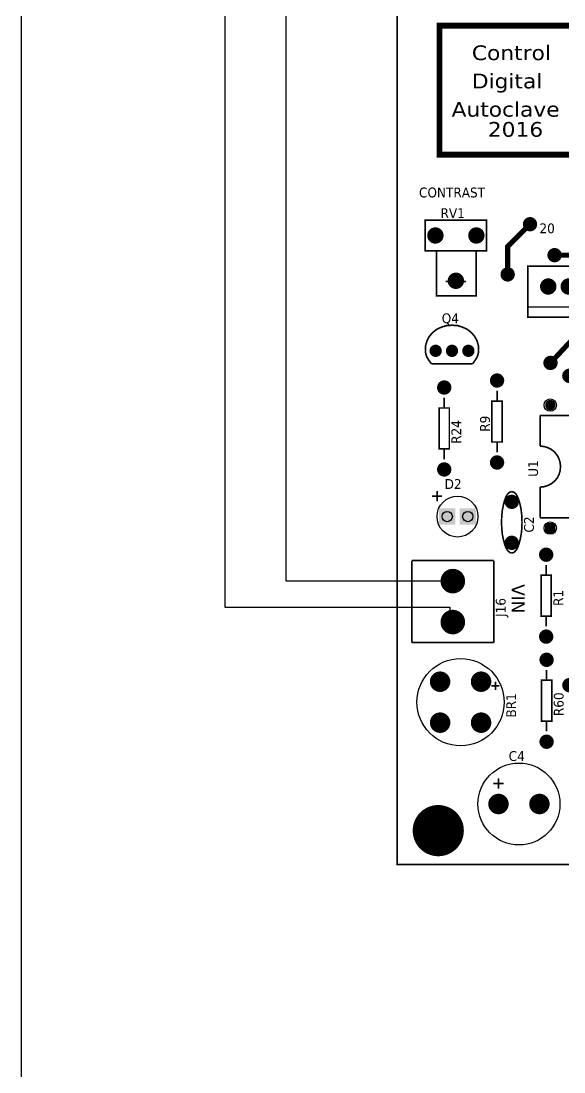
# Model space of a CAD drawing. Header units: millimetres. Extents: x 123.5 to 144.3, y 105.4 to 121.6.
# Drawn here: x 123.51 to 126.16, y 109.44 to 114.57 of the extents above; entities that cross this region are included whole.
import ezdxf

# ---------------------------------------------------------------- set-up
doc = ezdxf.new("R2010")
doc.units = ezdxf.units.MM
for name, color, linetype in [('12632256', 7, 'Continuous'), ('DESC', 250, 'Continuous'), ('WIRES', 7, 'Continuous')]:
    doc.layers.add(name, color=color, linetype=linetype)
doc.styles.get("Standard").update_dxf_attribs({"font": 'tahoma.ttf'})

# ---------------------------------------------------------------- blocks, each defined once
blk = doc.blocks.new('EPAD')
at = {"const_width": 0.5}
blk.add_lwpolyline([(-0.25, 0, 1), (0.25, 0, 1)], format="xyb", close=True, dxfattribs=at)
blk = doc.blocks.new('RPAD')
blk.add_trace([(-0.5, -0.5), (-0.5, 0.5), (0.5, -0.5), (0.5, 0.5)])
blk = doc.blocks.new('Tarjeta')
for points, const_width in [([(146.3184, 112.4867), (153.6204, 112.4867), (153.6204, 117.4267), (146.3184, 117.4267), (146.3184, 112.4867)], 0.008), ([(146.5254, 115.9507), (147.4114, 115.9507), (147.4114, 116.5807), (146.5254, 116.5807), (146.5254, 115.9507)], 0.029), ([(146.4554, 115.4817), (146.7554, 115.4817), (146.7554, 115.6317), (146.4554, 115.6317), (146.4554, 115.4817)], 0.008), ([(146.8584, 115.3667), (146.8584, 115.5027), (146.9674, 115.6117)], 0.025), ([(146.5114, 115.2617), (146.7044, 115.2617), (146.7044, 115.4817), (146.5114, 115.4817), (146.5114, 115.2617)], 0.008), ([(147.0874, 115.4607), (149.0604, 115.4607), (149.1314, 115.3897), (149.1314, 115.1727), (149.0044, 115.0457)], 0.025), ([(146.9564, 115.1577), (149.0564, 115.1577), (149.0564, 115.4077), (146.9564, 115.4077), (146.9564, 115.1577)], 0.008), ([(146.6554, 115.3317), (146.5554, 115.3317)], 0.008), ([(149.0564, 115.2077), (146.9564, 115.2077)], 0.008), ([(146.4564, 114.9937), (146.4574, 115.0187), (146.4644, 115.0427), (146.4754, 115.0637), (146.4914, 115.0827), (146.5104, 115.0977), (146.5334, 115.1087), (146.5584, 115.1167), (146.5864, 115.1187)], 0.008), ([(146.7164, 114.9937), (146.7154, 115.0187), (146.7084, 115.0427), (146.6974, 115.0637), (146.6814, 115.0827), (146.6624, 115.0977), (146.6394, 115.1087), (146.6144, 115.1167), (146.5864, 115.1187)], 0.008), ([(147.0674, 114.9347), (147.1494, 115.0227), (147.2194, 115.0927), (148.6064, 115.0927)], 0.025), ([(146.4564, 114.9937), (146.4584, 114.9787), (146.4634, 114.9637), (146.4734, 114.9477), (146.4864, 114.9297)], 0.008), ([(146.7164, 114.9937), (146.7144, 114.9787), (146.7094, 114.9637), (146.6994, 114.9477), (146.6864, 114.9297)], 0.008), ([(146.4864, 114.9297), (146.6864, 114.9297)], 0.008), ([(146.5484, 114.7647), (146.5484, 114.7147)], 0.008), ([(146.8064, 114.7487), (146.8064, 114.7987)], 0.008), ([(146.5234, 114.5147), (146.5734, 114.5147), (146.5734, 114.7147), (146.5234, 114.7147), (146.5234, 114.5147)], 0.008), ([(146.7814, 114.5487), (146.8314, 114.5487), (146.8314, 114.7487), (146.7814, 114.7487), (146.7814, 114.5487)], 0.008), ([(147.0164, 114.5287), (147.0164, 114.6787)], 0.008), ([(147.0164, 114.6787), (149.0164, 114.6787)], 0.008), ([(146.8064, 114.4987), (146.8064, 114.5487)], 0.008), ([(146.5484, 114.5147), (146.5484, 114.4647)], 0.008), ([(147.1164, 114.4287), (147.1144, 114.4487), (147.1084, 114.4677), (147.0994, 114.4847), (147.0874, 114.4997), (147.0724, 114.5117), (147.0554, 114.5207), (147.0364, 114.5267), (147.0164, 114.5287)], 0.008), ([(147.1164, 114.4287), (147.1144, 114.4077), (147.1084, 114.3887), (147.0994, 114.3717), (147.0874, 114.3577), (147.0724, 114.3457), (147.0554, 114.3367), (147.0364, 114.3307), (147.0164, 114.3287)], 0.008), ([(146.5134, 114.3097), (146.5134, 114.2597)], 0.008), ([(146.8784, 114.3067), (146.8684, 114.3037), (146.8584, 114.2957), (146.8504, 114.2817), (146.8434, 114.2637), (146.8374, 114.2417), (146.8324, 114.2157), (146.8294, 114.1877), (146.8284, 114.1567)], 0.008), ([(146.8784, 114.3067), (146.8884, 114.3037), (146.8984, 114.2957), (146.9064, 114.2817), (146.9134, 114.2637), (146.9194, 114.2417), (146.9244, 114.2157), (146.9274, 114.1877), (146.9284, 114.1567)], 0.008), ([(147.0164, 114.1787), (147.0164, 114.3287)], 0.008), ([(146.4884, 114.2847), (146.5384, 114.2847)], 0.008), ([(146.8784, 114.0067), (146.8734, 114.0077), (146.8684, 114.0097), (146.8584, 114.0187), (146.8504, 114.0317), (146.8434, 114.0507), (146.8374, 114.0727), (146.8324, 114.0977), (146.8294, 114.1257), (146.8284, 114.1567)], 0.008), ([(146.8784, 114.0067), (146.8834, 114.0077), (146.8884, 114.0097), (146.8984, 114.0187), (146.9064, 114.0317), (146.9134, 114.0507), (146.9194, 114.0727), (146.9244, 114.0977), (146.9274, 114.1257), (146.9284, 114.1567)], 0.008), ([(147.0164, 114.1787), (149.0164, 114.1787)], 0.008), ([(146.7904, 113.9697), (146.3904, 113.9697)], 0.008), ([(146.3904, 113.9697), (146.3904, 113.5697)], 0.008), ([(146.7904, 113.9697), (146.7904, 113.5697)], 0.008), ([(147.0464, 113.9487), (147.0464, 113.8987)], 0.008), ([(147.0214, 113.6987), (147.0714, 113.6987), (147.0714, 113.8987), (147.0214, 113.8987), (147.0214, 113.6987)], 0.008), ([(147.0464, 113.6987), (147.0464, 113.6487)], 0.008), ([(146.7904, 113.5697), (146.3904, 113.5697)], 0.008), ([(147.0484, 113.4357), (147.0484, 113.3857)], 0.008), ([(146.7984, 113.3787), (146.7984, 113.3387)], 0.008), ([(147.0234, 113.1857), (147.0734, 113.1857), (147.0734, 113.3857), (147.0234, 113.3857), (147.0234, 113.1857)], 0.008), ([(146.8184, 113.3587), (146.7784, 113.3587)], 0.008), ([(147.0484, 113.1857), (147.0484, 113.1357)], 0.008), ([(146.8134, 112.9067), (146.8134, 112.8567)], 0.008), ([(146.7884, 112.8817), (146.8384, 112.8817)], 0.008)]:
    blk.add_lwpolyline(points, dxfattribs=dict(const_width=const_width))
for centre, radius in [((146.9674, 115.6117), 0.025), ((146.5054, 115.5567), 0.025), ((146.7054, 115.5567), 0.025), ((147.0874, 115.4607), 0.025), ((146.8584, 115.3667), 0.025), ((146.6054, 115.3357), 0.025), ((147.0564, 115.3077), 0.01), ((146.5064, 114.9937), 0.025), ((146.5864, 114.9937), 0.025), ((146.6664, 114.9937), 0.025), ((147.0674, 114.9347), 0.025), ((146.8064, 114.8487), 0.025), ((146.5484, 114.8147), 0.025), ((147.0664, 114.7287), 0.03), ((146.8064, 114.4487), 0.025), ((146.5484, 114.4147), 0.025), ((146.8784, 114.2567), 0.025), ((146.5634, 114.1847), 0.025), ((146.6634, 114.1847), 0.025), ((147.0664, 114.1287), 0.03), ((146.8784, 114.0567), 0.025), ((147.0464, 113.9987), 0.025), ((146.5904, 113.8697), 0.03), ((146.5904, 113.6697), 0.03), ((147.0464, 113.5987), 0.025), ((147.0484, 113.4857), 0.025), ((146.5284, 113.3787), 0.025), ((146.7284, 113.3787), 0.025), ((146.5284, 113.1787), 0.025), ((146.7284, 113.1787), 0.025), ((147.0484, 113.0857), 0.025), ((146.8134, 112.7817), 0.025), ((147.0134, 112.7817), 0.025), ((146.5194, 112.6517), 0.03)]:
    blk.add_circle(centre, radius)
at = {"layer": '12632256'}
for centre, radius in [((146.6134, 114.1847), 0.1), ((146.6134, 114.1847), 0), ((146.6284, 113.2787), 0.213), ((146.9134, 112.7817), 0.2)]:
    blk.add_circle(centre, radius, dxfattribs=at)
for name, p, xscale, yscale in [('EPAD', (146.9674, 115.6117), 0.07, 0.07), ('EPAD', (146.5054, 115.5567), 0.08, 0.08), ('EPAD', (146.7054, 115.5567), 0.08, 0.08), ('EPAD', (147.0874, 115.4607), 0.07, 0.07), ('EPAD', (146.6054, 115.3357), 0.08, 0.08), ('EPAD', (146.8584, 115.3667), 0.07, 0.07), ('EPAD', (147.0564, 115.3077), 0.08, 0.08), ('EPAD', (147.1564, 115.3077), 0.08, 0.08), ('EPAD', (146.5064, 114.9937), 0.06, 0.06), ('EPAD', (146.5864, 114.9937), 0.06, 0.06), ('EPAD', (146.6664, 114.9937), 0.06, 0.06), ('EPAD', (147.0674, 114.9347), 0.07, 0.07), ('EPAD', (146.8064, 114.8487), 0.07, 0.07), ('EPAD', (147.1594, 114.8717), 0.07, 0.07), ('EPAD', (146.5484, 114.8147), 0.07, 0.07), ('EPAD', (147.0664, 114.7287), 0.05, 0.05), ('EPAD', (146.5484, 114.4147), 0.07, 0.07), ('EPAD', (146.8064, 114.4487), 0.07, 0.07), ('EPAD', (146.8784, 114.2567), 0.07, 0.07), ('RPAD', (146.5634, 114.1847), 0.08, 0.08), ('RPAD', (146.6634, 114.1847), 0.08, 0.08), ('RPAD', (147.0664, 114.1287), 0.05, 0.05), ('EPAD', (146.8784, 114.0567), 0.07, 0.07), ('EPAD', (147.0464, 113.9987), 0.07, 0.07), ('EPAD', (146.5904, 113.8697), 0.12, 0.12), ('EPAD', (146.5904, 113.6697), 0.12, 0.12), ('EPAD', (147.0464, 113.5987), 0.07, 0.07), ('EPAD', (147.0484, 113.4857), 0.07, 0.07), ('EPAD', (146.5284, 113.3787), 0.1, 0.1), ('EPAD', (146.7284, 113.3787), 0.1, 0.1), ('EPAD', (147.1594, 113.3617), 0.07, 0.07), ('EPAD', (146.5284, 113.1787), 0.1, 0.1), ('EPAD', (146.7284, 113.1787), 0.1, 0.1), ('EPAD', (147.0484, 113.0857), 0.07, 0.07), ('EPAD', (146.8134, 112.7817), 0.1, 0.1), ('EPAD', (147.0134, 112.7817), 0.1, 0.1), ('EPAD', (146.5194, 112.6517), 0.25, 0.25)]:
    blk.add_blockref(name, p, dxfattribs=dict(xscale=xscale, yscale=yscale))
for s, height, width, p in [('Control', 0.072, 1.25, (146.6834, 116.4127)), ('Digital', 0.072, 1.25, (146.6834, 116.2747)), ('Autoclave', 0.072, 1.25, (146.5844, 116.1367)), ('2016', 0.072, 1.25, (146.7614, 116.0387)), ('CONTRAST', 0.048, 1.041667, (146.4254, 115.7427)), ('RV1', 0.048, 1.041667, (146.5304, 115.6417)), ('20', 0.048, 1.041667, (147.0134, 115.5677)), ('Q4', 0.048, 1.041667, (146.5364, 115.1287)), ('D2', 0.048, 1.041667, (146.5504, 114.3197)), ('C4', 0.048, 1.041667, (146.8634, 112.9917))]:
    blk.add_text(s, height=height, dxfattribs=dict(at, width=width)).set_placement(p)
for s, height, rotation, width, p in [('R9', 0.048, 90, 1.041667, (146.7714, 114.5987)), ('R24', 0.048, 90, 1.041667, (146.6314, 114.5397)), ('U1', 0.048, 90, 1.041667, (147.0064, 114.3787)), ('C2', 0.048, 90, 1.041667, (146.9864, 114.1067)), ('VIN', 0.064, 270, 1.09375, (146.8774, 113.8547)), ('J16', 0.048, 90, 1.041667, (146.8484, 113.6947)), ('R1', 0.048, 90, 1.041667, (147.1294, 113.7487)), ('R60', 0.048, 90, 1.041667, (147.1314, 113.2107)), ('BR1', 0.048, 90, 1.041667, (146.8994, 113.2037))]:
    blk.add_text(s, height=height, rotation=rotation, dxfattribs=dict(at, width=width)).set_placement(p)

msp = doc.modelspace()

# ---------------------------------------------------------------- linework, layer by layer
at = {"color": 7, "linetype": 'Continuous'}
msp.add_line((123.5055, 121.5905), (123.5055, 105.4055), dxfattribs=at)
at = {"layer": 'WIRES'}
for p, q in [((124.5005, 115.5154), (124.5005, 111.7134)), ((124.7986, 115.3868), (124.7986, 111.8411)), ((124.7986, 111.8411), (125.6332, 111.8411)), ((124.5005, 111.7134), (125.6003, 111.7134)), ((125.6003, 111.7134), (125.6003, 111.6642))]:
    msp.add_line(p, q, dxfattribs=at)

# ---------------------------------------------------------------- block references
at = {"layer": 'DESC'}
msp.add_blockref('Tarjeta', (-20.9763, -2.0298), dxfattribs=at)

doc.saveas('drawing.dxf')
